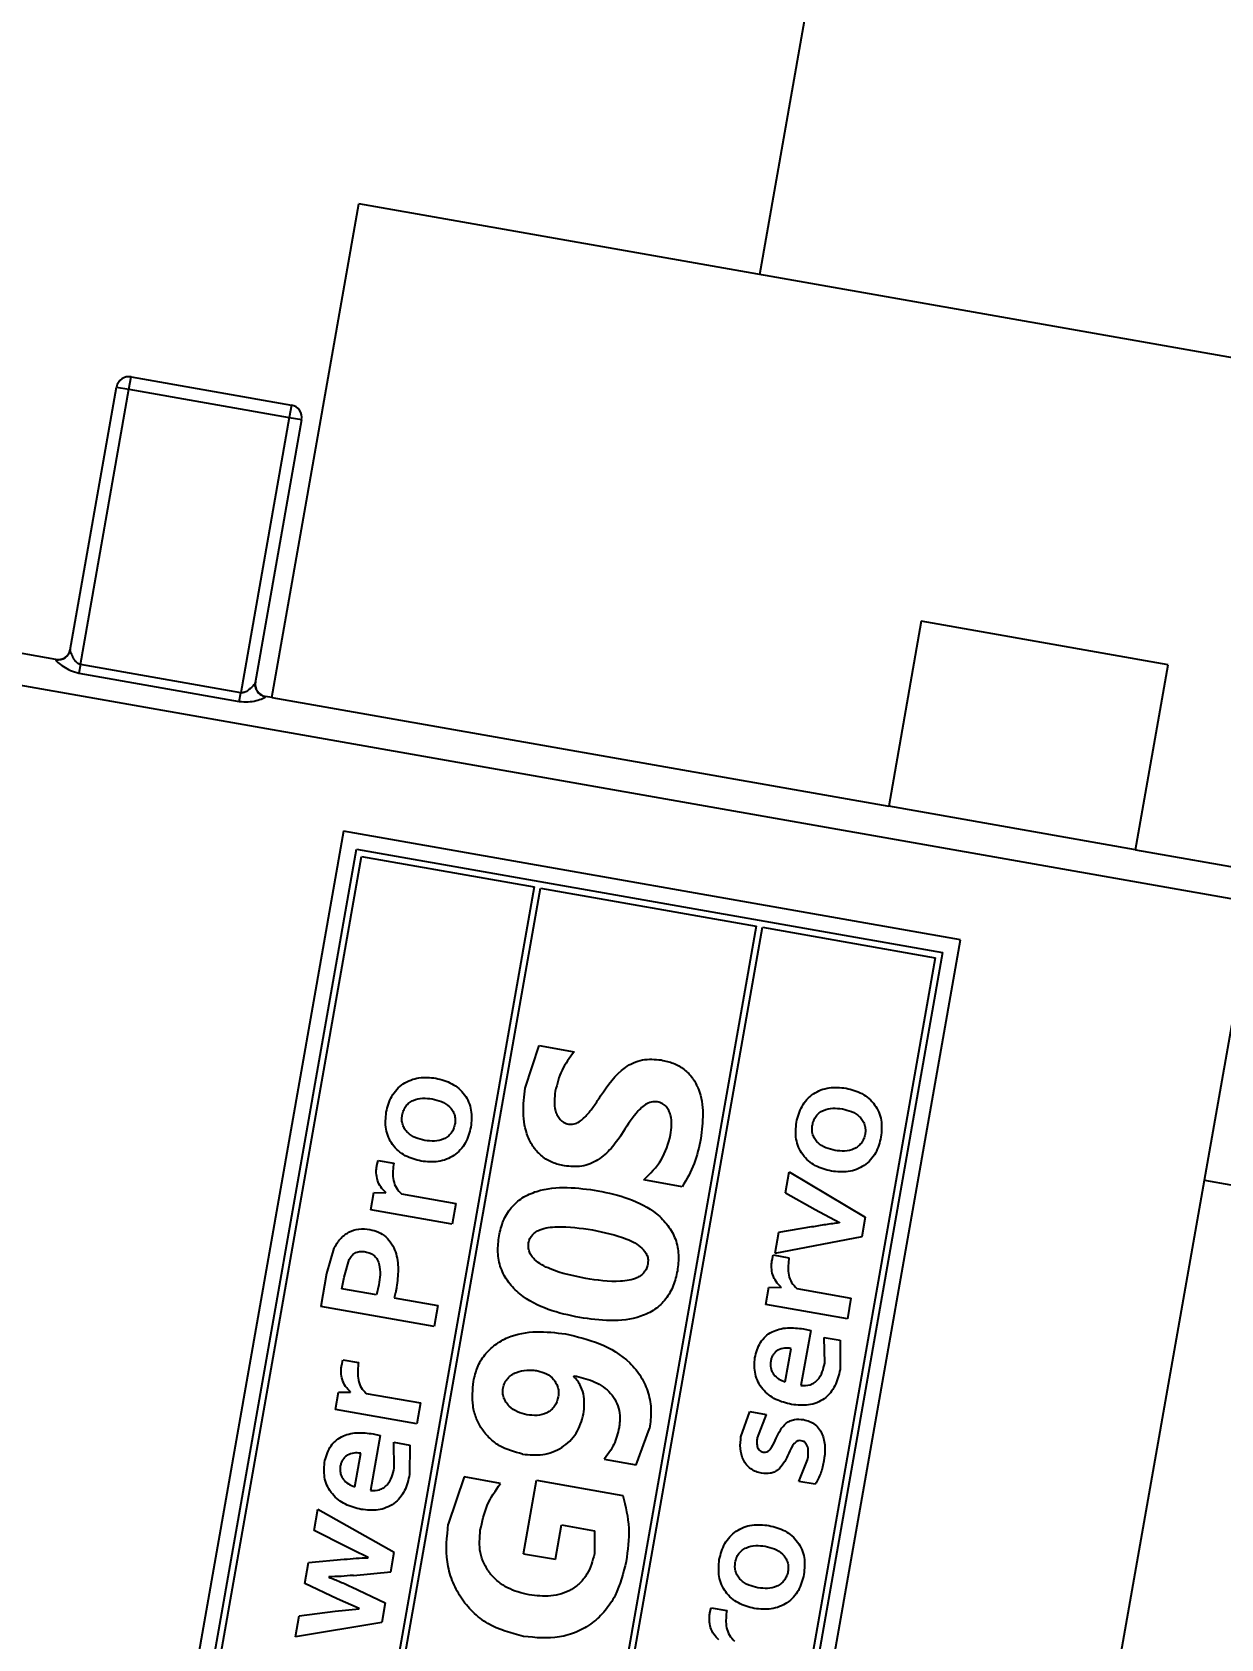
# Model space of a CAD drawing. Header units: millimetres. Extents: x -294 to 2792, y 5 to 1659.
# Drawn here: x 2321.02 to 2340, y 969.09 to 994.73 of the extents above; entities that cross this region are included whole.
import ezdxf

# ---------------------------------------------------------------- set-up
doc = ezdxf.new("R2010")
doc.units = ezdxf.units.MM
doc.layers.get('0').update_dxf_attribs({"lineweight": 18})
doc.styles.get("Standard").update_dxf_attribs({"font": 'txt.shx'})
doc.dimstyles.new('ISO-25', dxfattribs={"dimtxt": 2.5, "dimasz": 2.5, "dimexe": 1.25, "dimexo": 0.625, "dimtad": 1, "dimtxsty": 'Standard', "dimcen": 2.5, "dimdle": 5, "dimadec": 0, "dimazin": 0, "dimtfac": 1, "dimtmove": 0, "dimatfit": 3, "dimfxl": 1, "dimarcsym": 0})

# ---------------------------------------------------------------- blocks, each defined once
blk = doc.blocks.new('*X11')
for points in [[(2253.221, 1111.43), (2254.388, 1111.224), (2254.422, 1114.829)], [(2188.224, 742.813), (2189.391, 742.607), (2188.19, 739.208)]]:
    blk.add_hatch(color=0).paths.add_polyline_path(points, flags=0)
at = {"color": 0, "lineweight": -2}
for p, q in [((2368.147, 1094.776), (2253.437, 1115.003)), ((2253.804, 1111.327), (2221.935, 930.584)), ((2188.807, 742.71), (2220.677, 923.453)), ((2301.915, 719.156), (2187.205, 739.382))]:
    blk.add_line(p, q, dxfattribs=at)
at = {"color": 0, "insert": (2221.306, 927.019), "char_height": 3.5, "width": 23.5, "attachment_point": 5}
blk.add_mtext('381,42', dxfattribs=at)
blk = doc.blocks.new('*X15')
for points in [[(2313.015, 1001.633), (2312.809, 1000.465), (2309.41, 1001.666)], [(2426.824, 981.565), (2426.618, 980.398), (2430.223, 980.364)]]:
    blk.add_hatch(color=0).paths.add_polyline_path(points, flags=0)
at = {"color": 0, "lineweight": -2}
for p, q in [((2312.083, 1016.827), (2309.237, 1000.682)), ((2312.912, 1001.049), (2359.834, 992.775)), ((2432.896, 995.525), (2430.049, 979.379)), ((2426.721, 980.981), (2379.799, 989.255))]:
    blk.add_line(p, q, dxfattribs=at)
at = {"color": 0, "insert": (2369.817, 991.015), "char_height": 3.5, "width": 24, "attachment_point": 5}
blk.add_mtext('122,68', dxfattribs=at)

msp = doc.modelspace()

# ---------------------------------------------------------------- linework, layer by layer
at = {"color": 7, "linetype": 'Continuous', "lineweight": 25}
for p, q in [((2332.637, 990.864), (2339.236, 1028.286)), ((2324.847, 984.114), (2326.236, 991.992)), ((2365.628, 985.047), (2326.236, 991.992)), ((2321.63, 984.877), (2322.37, 989.069)), ((2322.37, 989.069), (2322.567, 989.035)), ((2322.567, 989.035), (2322.601, 989.232)), ((2322.601, 989.232), (2325.162, 988.78)), ((2321.792, 984.642), (2322.567, 989.035)), ((2322.567, 989.035), (2325.127, 988.583)), ((2325.127, 988.583), (2324.353, 984.191)), ((2325.162, 988.78), (2325.127, 988.583)), ((2325.127, 988.583), (2325.324, 988.549)), ((2324.585, 984.356), (2325.324, 988.549)), ((2335.216, 985.332), (2334.695, 982.378)), ((2339.155, 984.637), (2335.216, 985.332)), ((2321.4, 984.722), (2319.824, 985)), ((2321.4, 984.722), (2321.399, 984.717)), ((2319.737, 984.507), (2340.517, 980.843)), ((2321.792, 984.642), (2321.768, 984.505)), ((2321.768, 984.505), (2324.328, 984.053)), ((2324.353, 984.191), (2321.792, 984.642)), ((2338.634, 981.683), (2339.155, 984.637)), ((2324.328, 984.053), (2324.353, 984.191)), ((2324.747, 984.126), (2324.748, 984.131)), ((2324.847, 984.114), (2324.748, 984.131)), ((2324.847, 984.114), (2334.695, 982.378)), ((2338.634, 981.683), (2334.695, 982.378)), ((2325.994, 981.982), (2322.695, 963.271)), ((2335.842, 980.246), (2325.994, 981.982)), ((2322.984, 963.474), (2326.197, 981.693)), ((2326.197, 981.693), (2335.553, 980.043)), ((2338.634, 981.683), (2340.604, 981.336)), ((2323.1, 963.555), (2326.278, 981.577)), ((2326.278, 981.577), (2329.035, 981.091)), ((2339.735, 976.412), (2340.604, 981.336)), ((2329.035, 981.091), (2325.858, 963.069)), ((2325.956, 963.051), (2329.134, 981.073)), ((2329.134, 981.073), (2332.581, 980.466)), ((2332.581, 980.466), (2329.403, 962.444)), ((2329.501, 962.426), (2332.679, 980.448)), ((2332.679, 980.448), (2335.437, 979.962)), ((2332.543, 961.535), (2335.842, 980.246)), ((2335.437, 979.962), (2332.259, 961.94)), ((2335.553, 980.043), (2332.34, 961.824)), ((2328.892, 977.88), (2329.117, 978.559)), ((2329.117, 978.559), (2329.673, 978.461)), ((2326.524, 976.645), (2326.544, 976.727)), ((2326.544, 976.727), (2326.794, 976.683)), ((2326.794, 976.683), (2326.789, 976.656)), ((2333.05, 976.211), (2333.108, 976.542)), ((2333.108, 976.542), (2334.32, 975.819)), ((2331.4, 976.307), (2330.785, 976.415)), ((2334.352, 945.883), (2339.735, 976.412)), ((2339.735, 976.412), (2344.266, 975.613)), ((2326.426, 975.937), (2326.474, 976.212)), ((2326.474, 976.212), (2326.666, 976.21)), ((2326.666, 976.21), (2326.667, 976.215)), ((2326.918, 976.192), (2327.783, 976.039)), ((2327.783, 976.039), (2327.725, 975.708)), ((2333.05, 976.211), (2333.522, 975.944)), ((2327.725, 975.708), (2326.426, 975.937)), ((2333.522, 975.944), (2333.909, 975.735)), ((2333.909, 975.735), (2333.908, 975.73)), ((2334.32, 975.819), (2334.266, 975.509)), ((2332.938, 975.574), (2332.879, 975.243)), ((2334.266, 975.509), (2332.879, 975.243)), ((2333.465, 975.664), (2332.938, 975.574)), ((2325.84, 975.324), (2325.722, 974.924)), ((2326, 974.865), (2326.082, 975.147)), ((2332.834, 975.135), (2332.853, 975.218)), ((2332.853, 975.218), (2333.103, 975.174)), ((2333.103, 975.174), (2333.099, 975.146)), ((2325.722, 974.924), (2325.629, 974.397)), ((2325.967, 974.678), (2326, 974.865)), ((2326.557, 974.743), (2326.519, 974.581)), ((2326.519, 974.581), (2325.967, 974.678)), ((2326.801, 974.531), (2327.496, 974.409)), ((2332.735, 974.428), (2332.784, 974.702)), ((2332.784, 974.702), (2332.976, 974.7)), ((2332.976, 974.7), (2332.977, 974.705)), ((2333.227, 974.682), (2334.093, 974.53)), ((2334.093, 974.53), (2334.035, 974.198)), ((2327.437, 974.078), (2325.629, 974.397)), ((2327.496, 974.409), (2327.437, 974.078)), ((2334.035, 974.198), (2332.735, 974.428)), ((2333.45, 974.013), (2333.295, 973.132)), ((2333.335, 974.037), (2333.45, 974.013)), ((2333.043, 973.191), (2333.137, 973.726)), ((2333.667, 973.901), (2333.922, 973.856)), ((2333.673, 973.49), (2333.667, 973.901)), ((2333.922, 973.856), (2333.918, 973.389)), ((2325.963, 973.461), (2325.982, 973.543)), ((2325.982, 973.543), (2326.232, 973.499)), ((2326.232, 973.499), (2326.227, 973.472)), ((2329.666, 973.279), (2329.672, 973.29)), ((2325.864, 972.753), (2325.913, 973.028)), ((2325.913, 973.028), (2326.105, 973.026)), ((2326.105, 973.026), (2326.106, 973.031)), ((2326.356, 973.008), (2327.222, 972.855)), ((2327.163, 972.524), (2325.864, 972.753)), ((2327.222, 972.855), (2327.163, 972.524)), ((2332.337, 972.317), (2332.48, 972.718)), ((2332.48, 972.718), (2332.741, 972.672)), ((2332.741, 972.672), (2332.596, 972.299)), ((2330.662, 971.87), (2330.878, 972.449)), ((2326.579, 972.338), (2326.424, 971.457)), ((2326.464, 972.363), (2326.579, 972.338)), ((2326.796, 972.227), (2327.051, 972.182)), ((2326.802, 971.816), (2326.796, 972.227)), ((2327.051, 972.182), (2327.047, 971.714)), ((2326.172, 971.517), (2326.266, 972.052)), ((2330.154, 971.959), (2330.662, 971.87)), ((2333.262, 971.603), (2333.401, 971.948)), ((2327.92, 971.674), (2327.665, 970.922)), ((2328.496, 971.572), (2327.92, 971.674)), ((2328.865, 970.45), (2329.071, 971.622)), ((2329.071, 971.622), (2330.451, 971.379)), ((2333.523, 971.557), (2333.262, 971.603)), ((2325.524, 970.822), (2325.583, 971.158)), ((2325.583, 971.158), (2326.802, 970.473)), ((2329.377, 970.36), (2329.474, 970.909)), ((2329.474, 970.909), (2329.998, 970.817)), ((2326.038, 970.558), (2325.524, 970.822)), ((2329.998, 970.817), (2329.997, 970.449)), ((2325.434, 970.31), (2326.003, 970.361)), ((2326.385, 970.386), (2326.386, 970.391)), ((2326.747, 970.16), (2326.802, 970.473)), ((2328.865, 970.45), (2329.377, 970.36)), ((2325.374, 969.974), (2325.434, 970.31)), ((2326.149, 970.104), (2326.747, 970.16)), ((2325.892, 969.729), (2325.374, 969.974)), ((2325.757, 970.081), (2325.756, 970.076)), ((2326.117, 969.921), (2326.659, 969.663)), ((2326.242, 969.575), (2325.892, 969.729)), ((2326.659, 969.663), (2326.604, 969.35)), ((2331.841, 969.506), (2331.861, 969.588)), ((2331.861, 969.588), (2332.111, 969.544)), ((2325.224, 969.124), (2325.284, 969.46)), ((2326.604, 969.35), (2325.224, 969.124)), ((2325.284, 969.46), (2325.857, 969.532)), ((2325.857, 969.532), (2326.241, 969.569)), ((2326.241, 969.569), (2326.242, 969.575)), ((2332.111, 969.544), (2332.106, 969.517))]:
    msp.add_line(p, q, dxfattribs=at)
for centre, radius, start, end in [((2322.567, 989.035), 0.2, 80, 170), ((2325.127, 988.583), 0.2, 350, 80), ((2321.435, 984.913), 0.199, 259.7062, 349.7031), ((2321.435, 984.919), 0.2, 260, 350), ((2324.783, 984.328), 0.2, 170, 260)]:
    msp.add_arc(centre, radius, start, end, dxfattribs=at)
for points, knots in [([(2321.399, 984.717), (2321.4, 984.712), (2321.403, 984.703), (2321.441, 984.666), (2321.516, 984.608), (2321.631, 984.54), (2321.722, 984.516), (2321.768, 984.505)], [0, 0, 0, 0, 0.0522942, 0.108825, 0.2172698, 0.3258695, 0.434475, 0.434475, 0.434475, 0.434475]), ([(2321.792, 984.642), (2321.786, 984.644), (2321.772, 984.647), (2321.744, 984.663), (2321.704, 984.7), (2321.666, 984.764), (2321.642, 984.823), (2321.63, 984.861), (2321.63, 984.872), (2321.63, 984.877)], [0, 0, 0, 0, 0.016048, 0.0335948, 0.0750748, 0.1498394, 0.2244737, 0.2645572, 0.2994121, 0.2994121, 0.2994121, 0.2994121]), ([(2324.585, 984.356), (2324.583, 984.351), (2324.579, 984.341), (2324.556, 984.309), (2324.512, 984.262), (2324.455, 984.215), (2324.405, 984.193), (2324.374, 984.189), (2324.359, 984.19), (2324.353, 984.191)], [0, 0, 0, 0, 0.0348094, 0.0748166, 0.1495201, 0.2241952, 0.2657673, 0.283343, 0.2994106, 0.2994106, 0.2994106, 0.2994106]), ([(2324.747, 984.126), (2324.723, 984.133), (2324.686, 984.144), (2324.644, 984.176), (2324.617, 984.207), (2324.597, 984.243), (2324.581, 984.293), (2324.583, 984.331), (2324.585, 984.356)], [0, 0, 0, 0, 0.0746881, 0.1148941, 0.1559532, 0.1970124, 0.2372183, 0.3119065, 0.3119065, 0.3119065, 0.3119065]), ([(2324.328, 984.053), (2324.375, 984.049), (2324.469, 984.039), (2324.6, 984.064), (2324.69, 984.093), (2324.739, 984.115), (2324.745, 984.123), (2324.747, 984.126)], [0, 0, 0, 0, 0.1087353, 0.2172717, 0.3254804, 0.3821118, 0.4344729, 0.4344729, 0.4344729, 0.4344729]), ([(2329.673, 978.461), (2329.602, 978.366), (2329.458, 978.176), (2329.402, 977.945), (2329.373, 977.829)], [0, 0, 0, 0, 0.35324, 0.706964, 0.706964, 0.706964, 0.706964]), ([(2330.097, 977.757), (2330.213, 977.925), (2330.358, 978.135), (2330.619, 978.29), (2330.812, 978.353), (2330.964, 978.339), (2331.065, 978.329)], [0, 0, 0, 0, 0.602084, 0.753316, 0.904491, 1.205554, 1.205554, 1.205554, 1.205554]), ([(2331.065, 978.329), (2331.13, 978.314), (2331.259, 978.286), (2331.435, 978.187), (2331.573, 978.041), (2331.698, 977.805), (2331.746, 977.47), (2331.711, 977.207), (2331.694, 977.076)], [0, 0, 0, 0, 0.198854, 0.397387, 0.595964, 0.794609, 1.190773, 1.588431, 1.588431, 1.588431, 1.588431]), ([(2326.674, 977.494), (2326.697, 977.582), (2326.731, 977.715), (2326.839, 977.862), (2326.942, 977.952), (2327.063, 978.014), (2327.239, 978.061), (2327.375, 978.047), (2327.466, 978.039)], [0, 0, 0, 0, 0.270431, 0.406082, 0.541651, 0.677287, 0.812969, 1.083544, 1.083544, 1.083544, 1.083544]), ([(2327.466, 978.039), (2327.554, 978.016), (2327.686, 977.982), (2327.835, 977.878), (2327.928, 977.778), (2327.993, 977.659), (2328.046, 977.485), (2328.033, 977.349), (2328.024, 977.259)], [0, 0, 0, 0, 0.269722, 0.405, 0.540246, 0.675458, 0.810714, 1.080291, 1.080291, 1.080291, 1.080291]), ([(2329.518, 976.639), (2329.455, 976.653), (2329.327, 976.682), (2329.156, 976.785), (2329.022, 976.93), (2328.9, 977.163), (2328.844, 977.491), (2328.876, 977.75), (2328.892, 977.88)], [0, 0, 0, 0, 0.196, 0.391697, 0.587967, 0.783281, 1.173949, 1.565789, 1.565789, 1.565789, 1.565789]), ([(2329.373, 977.829), (2329.366, 977.778), (2329.352, 977.674), (2329.366, 977.541), (2329.403, 977.442), (2329.448, 977.377), (2329.508, 977.327), (2329.557, 977.314), (2329.583, 977.307)], [0, 0, 0, 0, 0.1563113, 0.3124878, 0.3955248, 0.4716534, 0.5473208, 0.6247282, 0.6247282, 0.6247282, 0.6247282]), ([(2333.222, 977.335), (2333.245, 977.423), (2333.279, 977.555), (2333.387, 977.703), (2333.489, 977.793), (2333.611, 977.855), (2333.787, 977.901), (2333.923, 977.888), (2334.014, 977.879)], [0, 0, 0, 0, 0.270431, 0.406082, 0.541651, 0.677287, 0.812969, 1.083544, 1.083544, 1.083544, 1.083544]), ([(2334.014, 977.879), (2334.102, 977.856), (2334.234, 977.823), (2334.383, 977.718), (2334.475, 977.619), (2334.541, 977.5), (2334.594, 977.325), (2334.581, 977.189), (2334.572, 977.099)], [0, 0, 0, 0, 0.269722, 0.405, 0.540246, 0.675458, 0.810714, 1.080291, 1.080291, 1.080291, 1.080291]), ([(2326.929, 977.449), (2326.935, 977.475), (2326.947, 977.525), (2326.985, 977.592), (2327.038, 977.648), (2327.127, 977.699), (2327.255, 977.726), (2327.357, 977.714), (2327.408, 977.707)], [0, 0, 0, 0, 0.0777616, 0.1548802, 0.2297513, 0.3068466, 0.4598468, 0.61326, 0.61326, 0.61326, 0.61326]), ([(2327.408, 977.707), (2327.457, 977.696), (2327.557, 977.673), (2327.668, 977.604), (2327.733, 977.526), (2327.766, 977.456), (2327.776, 977.392), (2327.776, 977.341), (2327.772, 977.316), (2327.77, 977.303)], [0, 0, 0, 0, 0.1528106, 0.305187, 0.3815876, 0.4579511, 0.5343376, 0.5726266, 0.6109076, 0.6109076, 0.6109076, 0.6109076]), ([(2329.583, 977.307), (2329.613, 977.305), (2329.673, 977.3), (2329.784, 977.355), (2329.892, 977.461), (2329.999, 977.605), (2330.064, 977.706), (2330.097, 977.757)], [0, 0, 0, 0, 0.0896216, 0.1793986, 0.3591689, 0.5393951, 0.7196884, 0.7196884, 0.7196884, 0.7196884]), ([(2331.005, 977.66), (2330.971, 977.662), (2330.902, 977.667), (2330.777, 977.603), (2330.611, 977.43), (2330.503, 977.257), (2330.431, 977.141)], [0, 0, 0, 0, 0.1015201, 0.2033243, 0.4069379, 0.8154477, 0.8154477, 0.8154477, 0.8154477]), ([(2331.214, 977.134), (2331.221, 977.187), (2331.236, 977.291), (2331.223, 977.425), (2331.188, 977.524), (2331.143, 977.59), (2331.082, 977.64), (2331.03, 977.653), (2331.005, 977.66)], [0, 0, 0, 0, 0.1604772, 0.3152792, 0.3987704, 0.4728497, 0.5516295, 0.6304668, 0.6304668, 0.6304668, 0.6304668]), ([(2333.477, 977.29), (2333.483, 977.315), (2333.495, 977.365), (2333.533, 977.433), (2333.586, 977.488), (2333.675, 977.54), (2333.803, 977.567), (2333.905, 977.554), (2333.955, 977.548)], [0, 0, 0, 0, 0.0777616, 0.1548802, 0.2297513, 0.3068466, 0.4598468, 0.61326, 0.61326, 0.61326, 0.61326]), ([(2333.955, 977.548), (2334.005, 977.537), (2334.104, 977.514), (2334.215, 977.445), (2334.281, 977.366), (2334.314, 977.296), (2334.324, 977.233), (2334.323, 977.182), (2334.319, 977.156), (2334.318, 977.144)], [0, 0, 0, 0, 0.1528106, 0.305187, 0.3815876, 0.4579511, 0.5343376, 0.5726266, 0.6109076, 0.6109076, 0.6109076, 0.6109076]), ([(2327.232, 976.714), (2327.145, 976.737), (2327.013, 976.771), (2326.864, 976.875), (2326.771, 976.975), (2326.705, 977.094), (2326.653, 977.268), (2326.666, 977.404), (2326.674, 977.494)], [0, 0, 0, 0, 0.269684, 0.404942, 0.540152, 0.675313, 0.810525, 1.080058, 1.080058, 1.080058, 1.080058]), ([(2327.291, 977.045), (2327.241, 977.057), (2327.142, 977.079), (2327.031, 977.149), (2326.965, 977.227), (2326.933, 977.297), (2326.92, 977.373), (2326.926, 977.424), (2326.929, 977.449)], [0, 0, 0, 0, 0.1528706, 0.3053126, 0.3830094, 0.4572197, 0.5339256, 0.611022, 0.611022, 0.611022, 0.611022]), ([(2327.77, 977.303), (2327.764, 977.278), (2327.752, 977.229), (2327.714, 977.161), (2327.659, 977.106), (2327.571, 977.054), (2327.443, 977.026), (2327.342, 977.039), (2327.291, 977.045)], [0, 0, 0, 0, 0.0768386, 0.1531821, 0.229784, 0.306513, 0.4593152, 0.6126288, 0.6126288, 0.6126288, 0.6126288]), ([(2333.78, 976.555), (2333.692, 976.577), (2333.56, 976.611), (2333.411, 976.715), (2333.319, 976.815), (2333.253, 976.934), (2333.201, 977.108), (2333.213, 977.244), (2333.222, 977.335)], [0, 0, 0, 0, 0.269684, 0.404942, 0.540152, 0.675313, 0.810525, 1.080058, 1.080058, 1.080058, 1.080058]), ([(2333.839, 976.886), (2333.789, 976.897), (2333.69, 976.92), (2333.578, 976.989), (2333.513, 977.067), (2333.481, 977.137), (2333.468, 977.213), (2333.474, 977.264), (2333.477, 977.29)], [0, 0, 0, 0, 0.1528706, 0.3053126, 0.3830094, 0.4572197, 0.5339256, 0.611022, 0.611022, 0.611022, 0.611022]), ([(2328.024, 977.259), (2328.002, 977.17), (2327.968, 977.038), (2327.86, 976.89), (2327.758, 976.801), (2327.636, 976.739), (2327.46, 976.691), (2327.323, 976.705), (2327.232, 976.714)], [0, 0, 0, 0, 0.270552, 0.406236, 0.541887, 0.675317, 0.813311, 1.083994, 1.083994, 1.083994, 1.083994]), ([(2330.431, 977.141), (2330.378, 977.065), (2330.272, 976.912), (2330.063, 976.725), (2329.798, 976.613), (2329.612, 976.63), (2329.518, 976.639)], [0, 0, 0, 0, 0.278975, 0.55747, 0.834976, 1.112795, 1.112795, 1.112795, 1.112795]), ([(2330.785, 976.415), (2330.889, 976.516), (2331.096, 976.717), (2331.175, 976.995), (2331.214, 977.134)], [0, 0, 0, 0, 0.4262285, 0.8522961, 0.8522961, 0.8522961, 0.8522961]), ([(2331.694, 977.076), (2331.666, 976.94), (2331.611, 976.667), (2331.47, 976.427), (2331.4, 976.307)], [0, 0, 0, 0, 0.4151212, 0.8292067, 0.8292067, 0.8292067, 0.8292067]), ([(2334.572, 977.099), (2334.55, 977.011), (2334.516, 976.878), (2334.408, 976.731), (2334.306, 976.641), (2334.184, 976.579), (2334.008, 976.532), (2333.871, 976.545), (2333.78, 976.555)], [0, 0, 0, 0, 0.270552, 0.406236, 0.541887, 0.675317, 0.813311, 1.083994, 1.083994, 1.083994, 1.083994]), ([(2334.318, 977.144), (2334.312, 977.119), (2334.3, 977.069), (2334.261, 977.002), (2334.207, 976.947), (2334.119, 976.894), (2333.991, 976.867), (2333.889, 976.879), (2333.839, 976.886)], [0, 0, 0, 0, 0.0768386, 0.1531821, 0.229784, 0.306513, 0.4593152, 0.6126288, 0.6126288, 0.6126288, 0.6126288]), ([(2326.667, 976.215), (2326.639, 976.243), (2326.582, 976.298), (2326.53, 976.408), (2326.514, 976.507), (2326.515, 976.586), (2326.521, 976.625), (2326.524, 976.645)], [0, 0, 0, 0, 0.1188701, 0.2377572, 0.3565915, 0.4161468, 0.4757364, 0.4757364, 0.4757364, 0.4757364]), ([(2326.789, 976.656), (2326.781, 976.572), (2326.769, 976.445), (2326.829, 976.282), (2326.888, 976.222), (2326.918, 976.192)], [0, 0, 0, 0, 0.2517345, 0.3779555, 0.5041375, 0.5041375, 0.5041375, 0.5041375]), ([(2328.476, 975.523), (2328.494, 975.603), (2328.531, 975.763), (2328.658, 975.976), (2328.844, 976.141), (2329.148, 976.273), (2329.567, 976.312), (2329.892, 976.266), (2330.054, 976.242)], [0, 0, 0, 0, 0.246424, 0.492535, 0.729627, 0.984625, 1.476323, 1.969436, 1.969436, 1.969436, 1.969436]), ([(2330.054, 976.242), (2330.22, 976.207), (2330.551, 976.136), (2330.936, 975.938), (2331.178, 975.696), (2331.302, 975.471), (2331.352, 975.218), (2331.332, 975.049), (2331.322, 974.965)], [0, 0, 0, 0, 0.509132, 1.016722, 1.273591, 1.525174, 1.77926, 2.033679, 2.033679, 2.033679, 2.033679]), ([(2325.84, 975.324), (2325.87, 975.374), (2325.929, 975.475), (2326.067, 975.588), (2326.237, 975.644), (2326.354, 975.631), (2326.412, 975.624)], [0, 0, 0, 0, 0.1749183, 0.3494545, 0.523729, 0.6985258, 0.6985258, 0.6985258, 0.6985258]), ([(2326.412, 975.624), (2326.459, 975.613), (2326.551, 975.591), (2326.672, 975.51), (2326.765, 975.4), (2326.843, 975.225), (2326.877, 974.985), (2326.851, 974.796), (2326.838, 974.701)], [0, 0, 0, 0, 0.142845, 0.285566, 0.428289, 0.571167, 0.856349, 1.142247, 1.142247, 1.142247, 1.142247]), ([(2329.763, 974.218), (2329.594, 974.254), (2329.256, 974.326), (2328.863, 974.527), (2328.617, 974.774), (2328.493, 975.005), (2328.444, 975.265), (2328.465, 975.437), (2328.476, 975.523)], [0, 0, 0, 0, 0.519445, 1.03732, 1.296806, 1.556045, 1.81536, 2.07496, 2.07496, 2.07496, 2.07496]), ([(2328.947, 975.412), (2328.953, 975.435), (2328.964, 975.481), (2329.005, 975.54), (2329.059, 975.586), (2329.186, 975.65), (2329.499, 975.688), (2329.778, 975.645), (2329.965, 975.616)], [0, 0, 0, 0, 0.070731, 0.141559, 0.209553, 0.283306, 0.565646, 1.132182, 1.132182, 1.132182, 1.132182]), ([(2329.965, 975.616), (2330.15, 975.579), (2330.428, 975.523), (2330.71, 975.379), (2330.805, 975.272), (2330.84, 975.21), (2330.857, 975.14), (2330.852, 975.093), (2330.849, 975.069)], [0, 0, 0, 0, 0.568986, 0.852575, 0.924772, 0.994896, 1.065993, 1.137174, 1.137174, 1.137174, 1.137174]), ([(2333.908, 975.73), (2333.834, 975.72), (2333.686, 975.702), (2333.538, 975.676), (2333.465, 975.664)], [0, 0, 0, 0, 0.2239314, 0.4478633, 0.4478633, 0.4478633, 0.4478633]), ([(2326.082, 975.147), (2326.096, 975.168), (2326.124, 975.212), (2326.188, 975.259), (2326.265, 975.278), (2326.316, 975.272), (2326.342, 975.269)], [0, 0, 0, 0, 0.0774904, 0.1547061, 0.2320394, 0.3094952, 0.3094952, 0.3094952, 0.3094952]), ([(2326.342, 975.269), (2326.368, 975.263), (2326.42, 975.25), (2326.488, 975.207), (2326.537, 975.141), (2326.572, 975.039), (2326.58, 974.902), (2326.565, 974.796), (2326.557, 974.743)], [0, 0, 0, 0, 0.0804072, 0.1606957, 0.2355778, 0.3213855, 0.48206, 0.6430921, 0.6430921, 0.6430921, 0.6430921]), ([(2329.858, 974.843), (2329.666, 974.881), (2329.378, 974.939), (2329.088, 975.091), (2328.99, 975.202), (2328.956, 975.267), (2328.939, 975.339), (2328.945, 975.388), (2328.947, 975.412)], [0, 0, 0, 0, 0.587884, 0.880844, 0.957738, 1.02796, 1.10147, 1.174986, 1.174986, 1.174986, 1.174986]), ([(2331.322, 974.965), (2331.303, 974.885), (2331.267, 974.725), (2331.147, 974.509), (2330.966, 974.337), (2330.667, 974.195), (2330.249, 974.149), (2329.925, 974.195), (2329.763, 974.218)], [0, 0, 0, 0, 0.246109, 0.491917, 0.731065, 0.983356, 1.474141, 1.966567, 1.966567, 1.966567, 1.966567]), ([(2330.849, 975.069), (2330.844, 975.046), (2330.833, 975.001), (2330.796, 974.941), (2330.746, 974.892), (2330.625, 974.821), (2330.317, 974.773), (2330.041, 974.815), (2329.858, 974.843)], [0, 0, 0, 0, 0.069857, 0.139729, 0.207383, 0.279483, 0.557649, 1.116175, 1.116175, 1.116175, 1.116175]), ([(2332.977, 974.705), (2332.948, 974.733), (2332.891, 974.789), (2332.84, 974.898), (2332.823, 974.997), (2332.825, 975.076), (2332.831, 975.116), (2332.834, 975.135)], [0, 0, 0, 0, 0.1188701, 0.2377572, 0.3565915, 0.4161468, 0.4757364, 0.4757364, 0.4757364, 0.4757364]), ([(2333.099, 975.146), (2333.091, 975.062), (2333.079, 974.935), (2333.138, 974.773), (2333.198, 974.712), (2333.227, 974.682)], [0, 0, 0, 0, 0.2517345, 0.3779555, 0.5041375, 0.5041375, 0.5041375, 0.5041375]), ([(2326.838, 974.701), (2326.835, 974.682), (2326.829, 974.654), (2326.819, 974.597), (2326.809, 974.559), (2326.801, 974.531)], [0, 0, 0, 0, 0.0578655, 0.0869981, 0.1739879, 0.1739879, 0.1739879, 0.1739879]), ([(2328.066, 973.199), (2328.084, 973.275), (2328.119, 973.426), (2328.239, 973.629), (2328.408, 973.793), (2328.681, 973.945), (2329.072, 974.016), (2329.38, 973.976), (2329.534, 973.956)], [0, 0, 0, 0, 0.233021, 0.46582, 0.698554, 0.931465, 1.395963, 1.861837, 1.861837, 1.861837, 1.861837]), ([(2329.534, 973.956), (2329.719, 973.914), (2330.09, 973.83), (2330.508, 973.576), (2330.751, 973.28), (2330.867, 973.017), (2330.913, 972.732), (2330.89, 972.543), (2330.878, 972.449)], [0, 0, 0, 0, 0.570746, 1.139526, 1.427282, 1.710134, 1.995412, 2.280954, 2.280954, 2.280954, 2.280954]), ([(2332.559, 973.578), (2332.581, 973.662), (2332.614, 973.787), (2332.724, 973.921), (2332.829, 973.993), (2332.95, 974.038), (2333.12, 974.064), (2333.25, 974.048), (2333.335, 974.037)], [0, 0, 0, 0, 0.255389, 0.382861, 0.511633, 0.633674, 0.768183, 1.024471, 1.024471, 1.024471, 1.024471]), ([(2333.137, 973.726), (2333.101, 973.73), (2333.03, 973.737), (2332.941, 973.71), (2332.883, 973.667), (2332.848, 973.625), (2332.828, 973.584), (2332.817, 973.55), (2332.814, 973.532), (2332.812, 973.523)], [0, 0, 0, 0, 0.1077429, 0.215231, 0.2679599, 0.3232258, 0.377152, 0.4041535, 0.4311761, 0.4311761, 0.4311761, 0.4311761]), ([(2326.106, 973.031), (2326.077, 973.059), (2326.02, 973.114), (2325.968, 973.224), (2325.952, 973.323), (2325.954, 973.402), (2325.96, 973.441), (2325.963, 973.461)], [0, 0, 0, 0, 0.1188701, 0.2377572, 0.3565915, 0.4161468, 0.4757364, 0.4757364, 0.4757364, 0.4757364]), ([(2326.227, 973.472), (2326.22, 973.388), (2326.208, 973.261), (2326.267, 973.098), (2326.326, 973.038), (2326.356, 973.008)], [0, 0, 0, 0, 0.2517345, 0.3779555, 0.5041375, 0.5041375, 0.5041375, 0.5041375]), ([(2333.146, 972.832), (2333.059, 972.853), (2332.928, 972.884), (2332.778, 972.982), (2332.681, 973.074), (2332.608, 973.186), (2332.545, 973.354), (2332.554, 973.489), (2332.559, 973.578)], [0, 0, 0, 0, 0.266076, 0.399432, 0.532699, 0.665956, 0.799194, 1.064399, 1.064399, 1.064399, 1.064399]), ([(2332.812, 973.523), (2332.809, 973.486), (2332.805, 973.43), (2332.829, 973.359), (2332.867, 973.295), (2332.938, 973.231), (2333.008, 973.205), (2333.043, 973.191)], [0, 0, 0, 0, 0.1109165, 0.166747, 0.222554, 0.3336922, 0.445139, 0.445139, 0.445139, 0.445139]), ([(2333.295, 973.132), (2333.344, 973.132), (2333.418, 973.131), (2333.507, 973.175), (2333.58, 973.239), (2333.642, 973.348), (2333.663, 973.443), (2333.673, 973.49)], [0, 0, 0, 0, 0.1453472, 0.2182668, 0.2913567, 0.4369398, 0.5831243, 0.5831243, 0.5831243, 0.5831243]), ([(2328.849, 972.039), (2328.721, 972.073), (2328.529, 972.125), (2328.321, 972.288), (2328.194, 972.438), (2328.104, 972.614), (2328.035, 972.869), (2328.054, 973.067), (2328.066, 973.199)], [0, 0, 0, 0, 0.391708, 0.589225, 0.784971, 0.978374, 1.178224, 1.570336, 1.570336, 1.570336, 1.570336]), ([(2328.539, 973.095), (2328.546, 973.123), (2328.56, 973.179), (2328.61, 973.249), (2328.675, 973.306), (2328.777, 973.359), (2328.892, 973.38), (2329.007, 973.381), (2329.063, 973.372), (2329.092, 973.368)], [0, 0, 0, 0, 0.0856054, 0.1712233, 0.254781, 0.3426471, 0.5139095, 0.5997046, 0.6856051, 0.6856051, 0.6856051, 0.6856051]), ([(2329.092, 973.368), (2329.139, 973.356), (2329.235, 973.331), (2329.334, 973.251), (2329.39, 973.169), (2329.417, 973.1), (2329.426, 973.039), (2329.425, 972.99), (2329.421, 972.966), (2329.419, 972.954)], [0, 0, 0, 0, 0.1473872, 0.2945828, 0.3693112, 0.4424135, 0.5162158, 0.5531712, 0.5901318, 0.5901318, 0.5901318, 0.5901318]), ([(2329.824, 972.676), (2329.834, 972.785), (2329.85, 972.949), (2329.779, 973.128), (2329.721, 973.219), (2329.684, 973.259), (2329.666, 973.279)], [0, 0, 0, 0, 0.3231695, 0.4854013, 0.566707, 0.6480086, 0.6480086, 0.6480086, 0.6480086]), ([(2329.672, 973.29), (2329.773, 973.267), (2329.974, 973.221), (2330.201, 973.082), (2330.328, 972.918), (2330.39, 972.774), (2330.405, 972.645), (2330.402, 972.541), (2330.394, 972.49), (2330.39, 972.464)], [0, 0, 0, 0, 0.310197, 0.619103, 0.774159, 0.929186, 1.084245, 1.161932, 1.239622, 1.239622, 1.239622, 1.239622]), ([(2333.918, 973.389), (2333.897, 973.3), (2333.865, 973.168), (2333.768, 973.013), (2333.669, 972.918), (2333.548, 972.854), (2333.372, 972.806), (2333.236, 972.821), (2333.146, 972.832)], [0, 0, 0, 0, 0.271003, 0.406661, 0.542248, 0.677862, 0.813564, 1.084244, 1.084244, 1.084244, 1.084244]), ([(2328.92, 972.668), (2328.868, 972.68), (2328.765, 972.706), (2328.651, 972.782), (2328.583, 972.866), (2328.548, 972.938), (2328.53, 973.016), (2328.536, 973.069), (2328.539, 973.095)], [0, 0, 0, 0, 0.1595903, 0.3189869, 0.4001673, 0.4806519, 0.558936, 0.6384054, 0.6384054, 0.6384054, 0.6384054]), ([(2329.419, 972.954), (2329.405, 972.901), (2329.383, 972.821), (2329.308, 972.741), (2329.217, 972.681), (2329.081, 972.648), (2328.974, 972.661), (2328.92, 972.668)], [0, 0, 0, 0, 0.1618169, 0.2431715, 0.3244475, 0.486474, 0.6488327, 0.6488327, 0.6488327, 0.6488327]), ([(2328.849, 972.039), (2328.957, 972.029), (2329.175, 972.009), (2329.438, 972.108), (2329.607, 972.244), (2329.748, 972.412), (2329.794, 972.571), (2329.824, 972.676)], [0, 0, 0, 0, 0.325301, 0.650138, 0.812265, 0.976289, 1.301057, 1.301057, 1.301057, 1.301057]), ([(2330.39, 972.464), (2330.369, 972.372), (2330.327, 972.186), (2330.211, 972.035), (2330.154, 971.959)], [0, 0, 0, 0, 0.2824385, 0.5643875, 0.5643875, 0.5643875, 0.5643875]), ([(2332.901, 972.294), (2332.921, 972.338), (2332.961, 972.425), (2333.037, 972.522), (2333.121, 972.571), (2333.213, 972.603), (2333.285, 972.594), (2333.334, 972.589)], [0, 0, 0, 0, 0.1446267, 0.2885942, 0.36077, 0.4329876, 0.5769115, 0.5769115, 0.5769115, 0.5769115]), ([(2333.334, 972.589), (2333.368, 972.581), (2333.435, 972.565), (2333.524, 972.511), (2333.595, 972.434), (2333.658, 972.311), (2333.687, 972.136), (2333.67, 971.999), (2333.661, 971.931)], [0, 0, 0, 0, 0.1036083, 0.2070918, 0.3079374, 0.4141462, 0.6207064, 0.8278705, 0.8278705, 0.8278705, 0.8278705]), ([(2325.688, 971.904), (2325.71, 971.987), (2325.743, 972.113), (2325.853, 972.246), (2325.958, 972.319), (2326.079, 972.364), (2326.249, 972.39), (2326.379, 972.373), (2326.464, 972.363)], [0, 0, 0, 0, 0.255389, 0.382861, 0.511633, 0.633674, 0.768183, 1.024471, 1.024471, 1.024471, 1.024471]), ([(2332.666, 971.734), (2332.636, 971.741), (2332.574, 971.755), (2332.491, 971.801), (2332.423, 971.867), (2332.356, 971.973), (2332.317, 972.129), (2332.33, 972.254), (2332.337, 972.317)], [0, 0, 0, 0, 0.0941449, 0.1881663, 0.2826886, 0.3762889, 0.5620173, 0.7518034, 0.7518034, 0.7518034, 0.7518034]), ([(2332.596, 972.299), (2332.593, 972.276), (2332.587, 972.231), (2332.592, 972.173), (2332.608, 972.129), (2332.628, 972.101), (2332.656, 972.081), (2332.678, 972.075), (2332.689, 972.072)], [0, 0, 0, 0, 0.0685963, 0.1370868, 0.1732627, 0.2056459, 0.2399259, 0.2741796, 0.2741796, 0.2741796, 0.2741796]), ([(2332.689, 972.072), (2332.703, 972.07), (2332.731, 972.067), (2332.77, 972.082), (2332.802, 972.109), (2332.851, 972.178), (2332.879, 972.243), (2332.901, 972.294)], [0, 0, 0, 0, 0.0417063, 0.0833116, 0.1208227, 0.1669317, 0.3340351, 0.3340351, 0.3340351, 0.3340351]), ([(2333.299, 972.253), (2333.285, 972.255), (2333.263, 972.257), (2333.235, 972.247), (2333.198, 972.225), (2333.139, 972.147), (2333.105, 972.066), (2333.082, 972.013)], [0, 0, 0, 0, 0.0436099, 0.0639058, 0.0873879, 0.1744911, 0.3495057, 0.3495057, 0.3495057, 0.3495057]), ([(2333.401, 971.948), (2333.41, 972.008), (2333.42, 972.084), (2333.396, 972.171), (2333.375, 972.211), (2333.342, 972.242), (2333.314, 972.25), (2333.299, 972.253)], [0, 0, 0, 0, 0.1782163, 0.2256844, 0.2699256, 0.3124864, 0.3568608, 0.3568608, 0.3568608, 0.3568608]), ([(2326.274, 971.157), (2326.187, 971.178), (2326.057, 971.209), (2325.907, 971.307), (2325.81, 971.399), (2325.737, 971.512), (2325.674, 971.68), (2325.683, 971.814), (2325.688, 971.904)], [0, 0, 0, 0, 0.266076, 0.399432, 0.532699, 0.665956, 0.799194, 1.064399, 1.064399, 1.064399, 1.064399]), ([(2326.266, 972.052), (2326.23, 972.056), (2326.158, 972.063), (2326.07, 972.035), (2326.012, 971.992), (2325.977, 971.95), (2325.957, 971.909), (2325.946, 971.875), (2325.943, 971.857), (2325.941, 971.849)], [0, 0, 0, 0, 0.1077429, 0.215231, 0.2679599, 0.3232258, 0.377152, 0.4041535, 0.4311761, 0.4311761, 0.4311761, 0.4311761]), ([(2333.082, 972.013), (2333.062, 971.972), (2333.021, 971.89), (2332.948, 971.799), (2332.869, 971.751), (2332.782, 971.722), (2332.712, 971.729), (2332.666, 971.734)], [0, 0, 0, 0, 0.1375719, 0.2746727, 0.3433299, 0.4120371, 0.5489435, 0.5489435, 0.5489435, 0.5489435]), ([(2333.661, 971.931), (2333.648, 971.865), (2333.621, 971.733), (2333.556, 971.616), (2333.523, 971.557)], [0, 0, 0, 0, 0.2003104, 0.4003316, 0.4003316, 0.4003316, 0.4003316]), ([(2325.941, 971.849), (2325.938, 971.811), (2325.933, 971.755), (2325.958, 971.684), (2325.996, 971.62), (2326.067, 971.556), (2326.137, 971.53), (2326.172, 971.517)], [0, 0, 0, 0, 0.1109165, 0.166747, 0.222554, 0.3336922, 0.445139, 0.445139, 0.445139, 0.445139]), ([(2327.047, 971.714), (2327.026, 971.626), (2326.994, 971.493), (2326.896, 971.339), (2326.798, 971.244), (2326.677, 971.18), (2326.501, 971.131), (2326.365, 971.147), (2326.274, 971.157)], [0, 0, 0, 0, 0.271003, 0.406661, 0.542248, 0.677862, 0.813564, 1.084244, 1.084244, 1.084244, 1.084244]), ([(2326.424, 971.457), (2326.473, 971.457), (2326.547, 971.457), (2326.635, 971.5), (2326.709, 971.565), (2326.77, 971.673), (2326.792, 971.768), (2326.802, 971.816)], [0, 0, 0, 0, 0.1453472, 0.2182668, 0.2913567, 0.4369398, 0.5831243, 0.5831243, 0.5831243, 0.5831243]), ([(2328.176, 970.827), (2328.205, 970.961), (2328.263, 971.231), (2328.419, 971.459), (2328.496, 971.572)], [0, 0, 0, 0, 0.4101107, 0.8194283, 0.8194283, 0.8194283, 0.8194283]), ([(2330.451, 971.379), (2330.494, 971.205), (2330.58, 970.858), (2330.529, 970.504), (2330.504, 970.327)], [0, 0, 0, 0, 0.53093, 1.062983, 1.062983, 1.062983, 1.062983]), ([(2328.865, 969.129), (2328.668, 969.181), (2328.371, 969.259), (2328.05, 969.513), (2327.856, 969.748), (2327.717, 970.02), (2327.611, 970.415), (2327.643, 970.719), (2327.665, 970.922)], [0, 0, 0, 0, 0.605035, 0.908703, 1.212392, 1.515373, 1.819817, 2.425677, 2.425677, 2.425677, 2.425677]), ([(2331.991, 970.355), (2332.014, 970.444), (2332.048, 970.576), (2332.156, 970.723), (2332.259, 970.813), (2332.38, 970.876), (2332.557, 970.922), (2332.693, 970.909), (2332.783, 970.9)], [0, 0, 0, 0, 0.270431, 0.406082, 0.541651, 0.677287, 0.812969, 1.083544, 1.083544, 1.083544, 1.083544]), ([(2332.783, 970.9), (2332.871, 970.877), (2333.003, 970.843), (2333.152, 970.739), (2333.245, 970.639), (2333.311, 970.52), (2333.363, 970.346), (2333.35, 970.21), (2333.342, 970.12)], [0, 0, 0, 0, 0.269722, 0.405, 0.540246, 0.675458, 0.810714, 1.080291, 1.080291, 1.080291, 1.080291]), ([(2328.954, 969.793), (2328.835, 969.822), (2328.657, 969.866), (2328.454, 970.002), (2328.327, 970.134), (2328.231, 970.29), (2328.149, 970.521), (2328.165, 970.704), (2328.176, 970.827)], [0, 0, 0, 0, 0.363209, 0.545259, 0.727279, 0.909298, 1.091253, 1.453715, 1.453715, 1.453715, 1.453715]), ([(2326.003, 970.361), (2326.067, 970.366), (2326.194, 970.377), (2326.322, 970.383), (2326.385, 970.386)], [0, 0, 0, 0, 0.1914479, 0.3828973, 0.3828973, 0.3828973, 0.3828973]), ([(2326.386, 970.391), (2326.328, 970.418), (2326.211, 970.472), (2326.096, 970.529), (2326.038, 970.558)], [0, 0, 0, 0, 0.1930369, 0.3860742, 0.3860742, 0.3860742, 0.3860742]), ([(2329.997, 970.449), (2329.967, 970.335), (2329.922, 970.165), (2329.775, 969.981), (2329.635, 969.874), (2329.474, 969.804), (2329.244, 969.758), (2329.07, 969.779), (2328.954, 969.793)], [0, 0, 0, 0, 0.347798, 0.52238, 0.696966, 0.870759, 1.046207, 1.394978, 1.394978, 1.394978, 1.394978]), ([(2332.55, 969.575), (2332.462, 969.598), (2332.33, 969.632), (2332.181, 969.736), (2332.088, 969.836), (2332.023, 969.955), (2331.97, 970.129), (2331.983, 970.265), (2331.991, 970.355)], [0, 0, 0, 0, 0.269684, 0.404942, 0.540152, 0.675313, 0.810525, 1.080058, 1.080058, 1.080058, 1.080058]), ([(2332.246, 970.31), (2332.252, 970.336), (2332.264, 970.386), (2332.302, 970.453), (2332.356, 970.509), (2332.444, 970.56), (2332.572, 970.588), (2332.674, 970.575), (2332.725, 970.569)], [0, 0, 0, 0, 0.0777616, 0.1548802, 0.2297513, 0.3068466, 0.4598468, 0.61326, 0.61326, 0.61326, 0.61326]), ([(2332.725, 970.569), (2332.774, 970.557), (2332.874, 970.534), (2332.985, 970.466), (2333.05, 970.387), (2333.083, 970.317), (2333.093, 970.253), (2333.093, 970.202), (2333.089, 970.177), (2333.087, 970.165)], [0, 0, 0, 0, 0.1528106, 0.305187, 0.3815876, 0.4579511, 0.5343376, 0.5726266, 0.6109076, 0.6109076, 0.6109076, 0.6109076]), ([(2326.149, 970.104), (2326.084, 970.098), (2325.953, 970.086), (2325.822, 970.083), (2325.757, 970.081)], [0, 0, 0, 0, 0.1964484, 0.3928945, 0.3928945, 0.3928945, 0.3928945]), ([(2330.504, 970.327), (2330.458, 970.14), (2330.39, 969.858), (2330.177, 969.536), (2329.969, 969.336), (2329.718, 969.191), (2329.347, 969.08), (2329.058, 969.109), (2328.865, 969.129)], [0, 0, 0, 0, 0.573828, 0.861369, 1.148816, 1.43388, 1.723673, 2.296872, 2.296872, 2.296872, 2.296872]), ([(2332.608, 969.906), (2332.558, 969.918), (2332.459, 969.94), (2332.348, 970.01), (2332.282, 970.088), (2332.25, 970.158), (2332.237, 970.234), (2332.243, 970.285), (2332.246, 970.31)], [0, 0, 0, 0, 0.1528706, 0.3053126, 0.3830094, 0.4572197, 0.5339256, 0.611022, 0.611022, 0.611022, 0.611022]), ([(2333.342, 970.12), (2333.319, 970.031), (2333.285, 969.899), (2333.177, 969.752), (2333.075, 969.662), (2332.953, 969.6), (2332.777, 969.552), (2332.64, 969.566), (2332.55, 969.575)], [0, 0, 0, 0, 0.270552, 0.406236, 0.541887, 0.675317, 0.813311, 1.083994, 1.083994, 1.083994, 1.083994]), ([(2333.087, 970.165), (2333.081, 970.14), (2333.069, 970.09), (2333.031, 970.022), (2332.977, 969.967), (2332.888, 969.915), (2332.76, 969.887), (2332.659, 969.9), (2332.608, 969.906)], [0, 0, 0, 0, 0.0768386, 0.1531821, 0.229784, 0.306513, 0.4593152, 0.6126288, 0.6126288, 0.6126288, 0.6126288]), ([(2325.756, 970.076), (2325.817, 970.052), (2325.939, 970.004), (2326.057, 969.949), (2326.117, 969.921)], [0, 0, 0, 0, 0.1964443, 0.3928869, 0.3928869, 0.3928869, 0.3928869]), ([(2331.984, 969.076), (2331.956, 969.104), (2331.899, 969.16), (2331.847, 969.269), (2331.831, 969.368), (2331.833, 969.447), (2331.838, 969.486), (2331.841, 969.506)], [0, 0, 0, 0, 0.1188701, 0.2377572, 0.3565915, 0.4161468, 0.4757364, 0.4757364, 0.4757364, 0.4757364]), ([(2332.106, 969.517), (2332.098, 969.433), (2332.087, 969.306), (2332.146, 969.144), (2332.205, 969.083), (2332.235, 969.053)], [0, 0, 0, 0, 0.2517345, 0.3779555, 0.5041375, 0.5041375, 0.5041375, 0.5041375])]:
    msp.add_open_spline(points, degree=3, knots=knots, dxfattribs=at)

# ---------------------------------------------------------------- dimensions: what is measured, and where the dimension line sits
at = {"color": 1}
for base, p1, p2, angle, picture, middle in [((2254.422, 1114.829), (2302.899, 718.982), (2369.131, 1094.603), 80, '*X11', (2221.306, 927.019)), ((2430.223, 980.364), (2312.257, 1017.812), (2433.07, 996.51), 350, '*X15', (2369.817, 991.015))]:
    dim = msp.add_linear_dim(base=base, p1=p1, p2=p2, angle=angle, dimstyle='ISO-25', override={"dimtxt": 3.5, "dimasz": 3.556, "dimexe": 1, "dimexo": 1, "dimgap": 1.524, "dimtih": 1, "dimtoh": 1, "dimzin": 0, "dimsah": 1, "dimdle": 7.112, "dimadec": 2, "dimtolj": 1, "dimtzin": 0}, dxfattribs=at)
    dim.commit()
    dim.dimension.update_dxf_attribs({"geometry": picture, "text_midpoint": middle})

doc.saveas('drawing.dxf')
